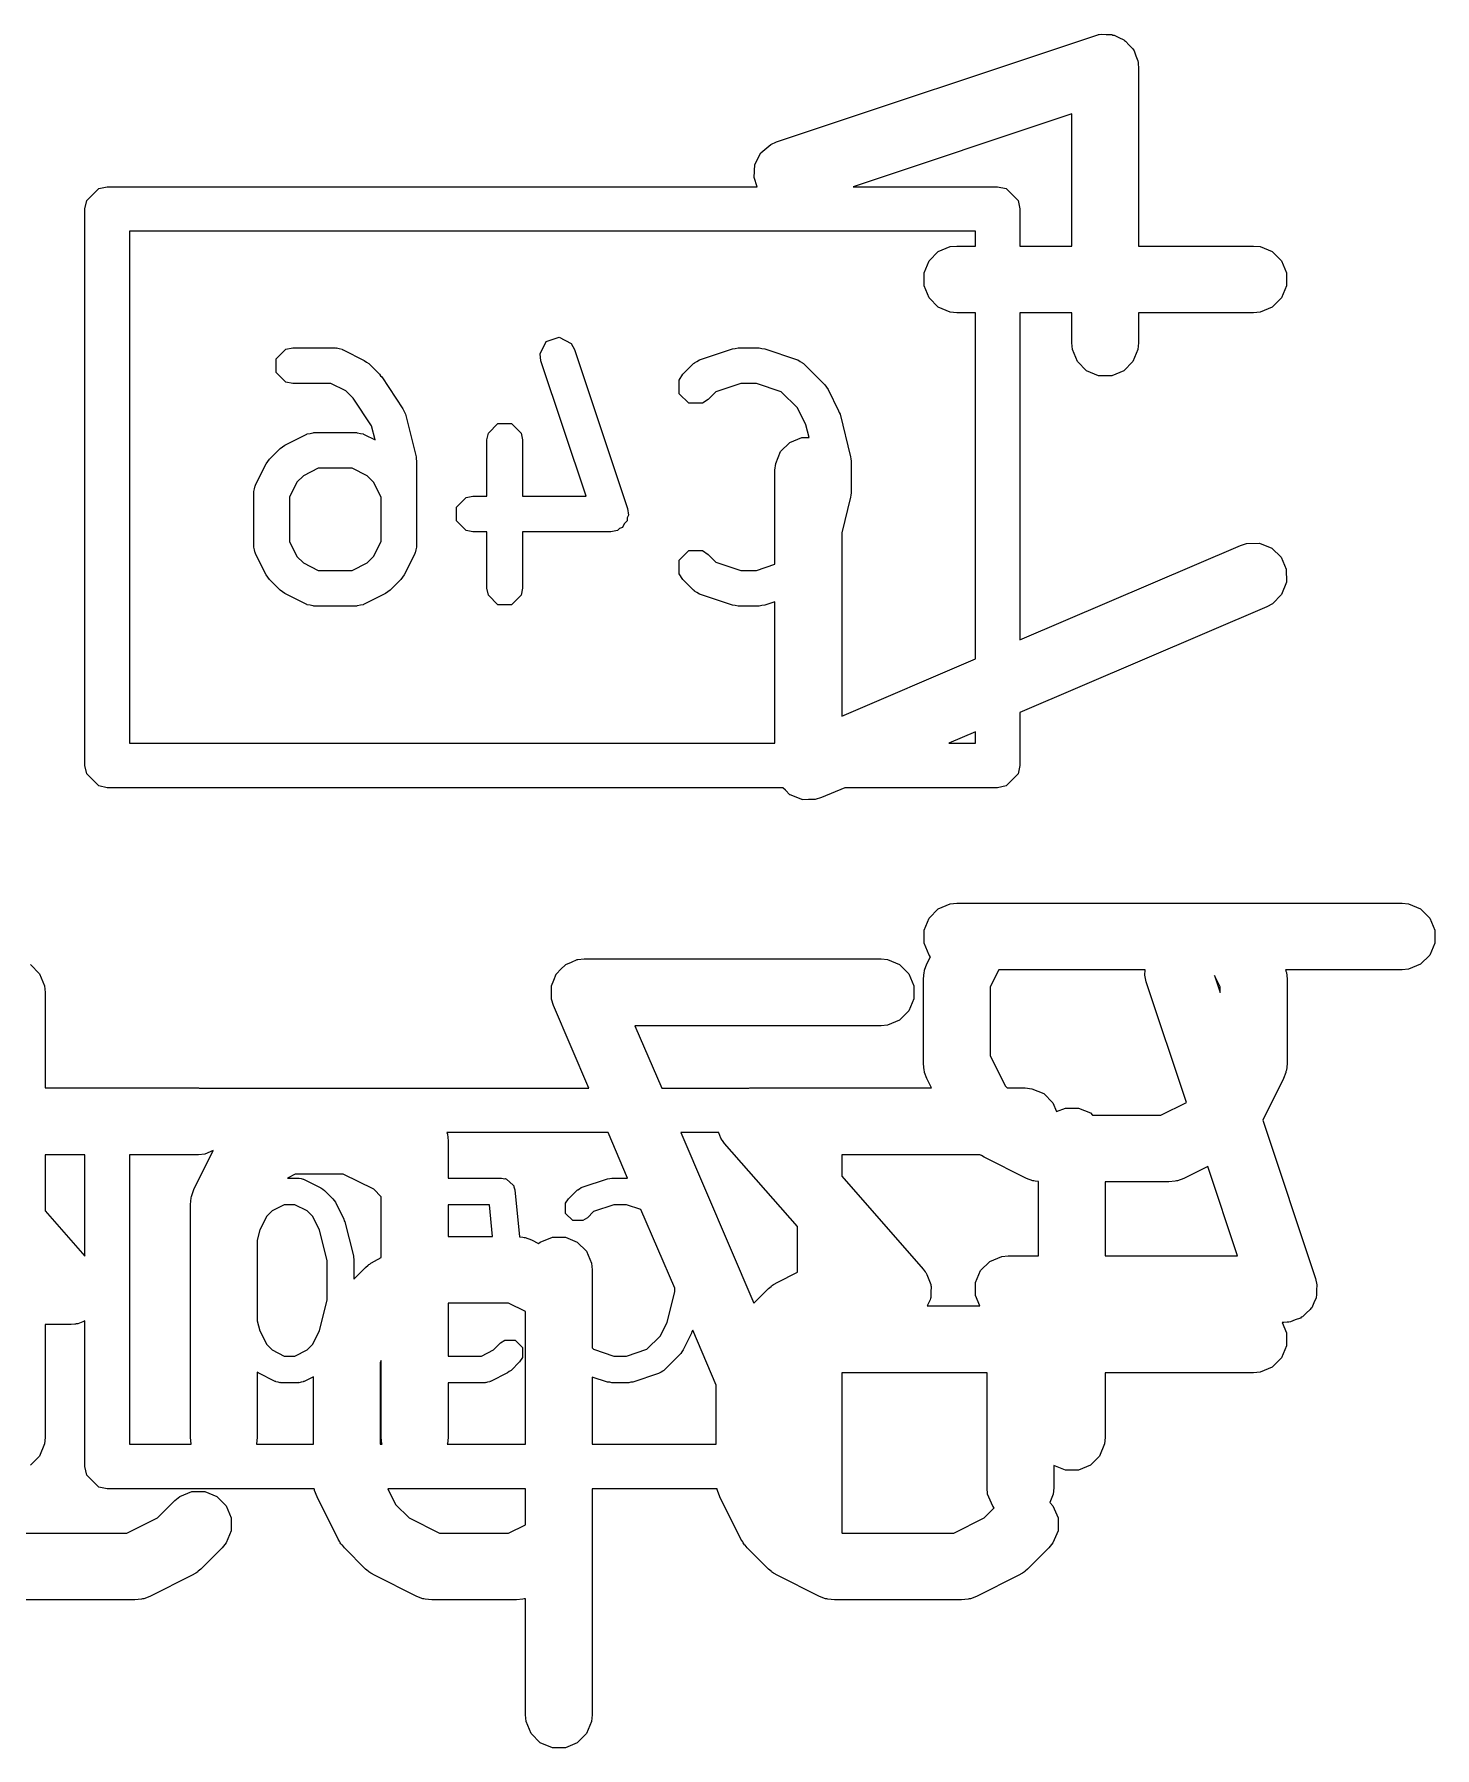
# Model space of a CAD drawing. Header units: inches. Extents: x -2.1 to 1.75, y 0.25 to 2.74.
# Drawn here: x -1.2909 to -1.1671, y 2.3198 to 2.4713 of the extents above; entities that cross this region are included whole.
import ezdxf

# ---------------------------------------------------------------- set-up
doc = ezdxf.new("R2010")
doc.units = ezdxf.units.IN
doc.header["$MEASUREMENT"] = 0
doc.layers.add('BLACK', color=250, linetype='CONTINUOUS')

msp = doc.modelspace()

# ---------------------------------------------------------------- linework, layer by layer
at = {"layer": 'BLACK', "linetype": 'CONTINUOUS'}
for p, q in [((-1.2253, 2.46185), (-1.19717, 2.47122)), ((-1.19717, 2.47122), (-1.19689, 2.47129)), ((-1.19689, 2.47129), (-1.19682, 2.47132)), ((-1.19682, 2.47132), (-1.19676, 2.47132)), ((-1.19676, 2.47132), (-1.19661, 2.47135)), ((-1.19661, 2.47135), (-1.19614, 2.47132)), ((-1.19614, 2.47132), (-1.19566, 2.47132)), ((-1.19566, 2.47132), (-1.19557, 2.47127)), ((-1.19557, 2.47127), (-1.19546, 2.47127)), ((-1.19546, 2.47127), (-1.19504, 2.47106)), ((-1.19504, 2.47106), (-1.1946, 2.47087)), ((-1.1946, 2.47087), (-1.19453, 2.4708)), ((-1.19453, 2.4708), (-1.19443, 2.47075)), ((-1.19443, 2.47075), (-1.19412, 2.47039)), ((-1.19412, 2.47039), (-1.19379, 2.47006)), ((-1.19379, 2.47006), (-1.19375, 2.46996)), ((-1.19375, 2.46996), (-1.19368, 2.46988)), ((-1.19368, 2.46988), (-1.19353, 2.46943)), ((-1.19353, 2.46943), (-1.19334, 2.469)), ((-1.19334, 2.469), (-1.19333, 2.46884)), ((-1.19333, 2.46884), (-1.19331, 2.46879)), ((-1.19331, 2.46879), (-1.19332, 2.46871)), ((-1.19332, 2.46871), (-1.19329, 2.46842)), ((-1.19329, 2.46842), (-1.19329, 2.45262)), ((-1.19919, 2.46432), (-1.21854, 2.45787)), ((-1.19919, 2.45262), (-1.19919, 2.46432)), ((-1.22669, 2.46086), (-1.22582, 2.46161)), ((-1.22582, 2.46161), (-1.2253, 2.46185)), ((-1.22729, 2.45868), (-1.22721, 2.45983)), ((-1.22721, 2.45983), (-1.22669, 2.46086)), ((-1.22702, 2.45787), (-1.22729, 2.45868)), ((-1.28646, 2.45591), (-1.28631, 2.45666)), ((-1.28631, 2.45666), (-1.28524, 2.45772)), ((-1.28524, 2.45772), (-1.28449, 2.45787)), ((-1.28449, 2.45787), (-1.22702, 2.45787)), ((-1.21854, 2.45787), (-1.20575, 2.45787)), ((-1.20575, 2.45787), (-1.20499, 2.45772)), ((-1.20499, 2.45772), (-1.20393, 2.45666)), ((-1.20393, 2.45666), (-1.20378, 2.45591)), ((-1.28646, 2.40669), (-1.28646, 2.45591)), ((-1.20378, 2.45591), (-1.20378, 2.45262)), ((-1.28252, 2.45394), (-1.28252, 2.40866)), ((-1.20772, 2.45394), (-1.28252, 2.45394)), ((-1.20772, 2.45262), (-1.20772, 2.45394)), ((-1.21182, 2.45131), (-1.211, 2.45213)), ((-1.211, 2.45213), (-1.20994, 2.45257)), ((-1.20994, 2.45257), (-1.20936, 2.45262)), ((-1.20936, 2.45262), (-1.20772, 2.45262)), ((-1.20378, 2.45262), (-1.19919, 2.45262)), ((-1.19329, 2.45262), (-1.18312, 2.45262)), ((-1.18312, 2.45262), (-1.18254, 2.45257)), ((-1.18254, 2.45257), (-1.18148, 2.45213)), ((-1.18148, 2.45213), (-1.18066, 2.45131)), ((-1.21226, 2.45025), (-1.21182, 2.45131)), ((-1.18066, 2.45131), (-1.18022, 2.45025)), ((-1.21226, 2.4491), (-1.21226, 2.45025)), ((-1.21182, 2.44803), (-1.21226, 2.4491)), ((-1.18022, 2.4491), (-1.18066, 2.44803)), ((-1.18022, 2.45025), (-1.18022, 2.4491)), ((-1.211, 2.44722), (-1.21182, 2.44803)), ((-1.18066, 2.44803), (-1.18148, 2.44722)), ((-1.20994, 2.44678), (-1.211, 2.44722)), ((-1.20936, 2.44672), (-1.20994, 2.44678)), ((-1.20772, 2.44672), (-1.20936, 2.44672)), ((-1.20772, 2.4161), (-1.20772, 2.44672)), ((-1.19919, 2.44672), (-1.20378, 2.44672)), ((-1.20378, 2.44672), (-1.20378, 2.41778)), ((-1.19919, 2.44405), (-1.19919, 2.44672)), ((-1.18312, 2.44672), (-1.19329, 2.44672)), ((-1.19329, 2.44672), (-1.19329, 2.44405)), ((-1.18254, 2.44678), (-1.18312, 2.44672)), ((-1.18148, 2.44722), (-1.18254, 2.44678)), ((-1.24568, 2.44417), (-1.24454, 2.44455)), ((-1.24454, 2.44455), (-1.24346, 2.44401)), ((-1.26954, 2.44264), (-1.26869, 2.4435)), ((-1.26869, 2.4435), (-1.26808, 2.44362)), ((-1.26808, 2.44362), (-1.26433, 2.44362)), ((-1.26433, 2.44362), (-1.26426, 2.4436)), ((-1.26426, 2.4436), (-1.26422, 2.44361)), ((-1.26422, 2.44361), (-1.26398, 2.44355)), ((-1.26398, 2.44355), (-1.26373, 2.4435)), ((-1.26373, 2.4435), (-1.26371, 2.44347)), ((-1.26371, 2.44347), (-1.26363, 2.44345)), ((-1.26363, 2.44345), (-1.26176, 2.44251)), ((-1.24622, 2.44309), (-1.24568, 2.44417)), ((-1.24614, 2.44248), (-1.24622, 2.44309)), ((-1.24346, 2.44401), (-1.24316, 2.44348)), ((-1.24316, 2.44348), (-1.23847, 2.42942)), ((-1.23202, 2.4426), (-1.22921, 2.44354)), ((-1.22921, 2.44354), (-1.22896, 2.44357)), ((-1.22896, 2.44357), (-1.22871, 2.44362)), ((-1.22871, 2.44362), (-1.22684, 2.44362)), ((-1.22684, 2.44362), (-1.22659, 2.44357)), ((-1.22659, 2.44357), (-1.22634, 2.44354)), ((-1.22634, 2.44354), (-1.22353, 2.4426)), ((-1.19914, 2.44347), (-1.19919, 2.44405)), ((-1.1987, 2.44241), (-1.19914, 2.44347)), ((-1.19334, 2.44347), (-1.19379, 2.44241)), ((-1.19329, 2.44405), (-1.19334, 2.44347)), ((-1.26954, 2.44144), (-1.26954, 2.44264)), ((-1.26869, 2.44059), (-1.26954, 2.44144)), ((-1.26176, 2.44251), (-1.26156, 2.44236)), ((-1.26156, 2.44236), (-1.26135, 2.44222)), ((-1.26135, 2.44222), (-1.26041, 2.44128)), ((-1.26041, 2.44128), (-1.26032, 2.44115)), ((-1.24215, 2.43049), (-1.24614, 2.44248)), ((-1.23392, 2.44077), (-1.23358, 2.44128)), ((-1.23358, 2.44128), (-1.23264, 2.44222)), ((-1.23264, 2.44222), (-1.23257, 2.44226)), ((-1.23257, 2.44226), (-1.23256, 2.44229)), ((-1.23256, 2.44229), (-1.23234, 2.44242)), ((-1.23234, 2.44242), (-1.23213, 2.44256)), ((-1.23213, 2.44256), (-1.23209, 2.44256)), ((-1.23209, 2.44256), (-1.23202, 2.4426)), ((-1.22353, 2.4426), (-1.22346, 2.44256)), ((-1.22346, 2.44256), (-1.22342, 2.44256)), ((-1.22342, 2.44256), (-1.22321, 2.44242)), ((-1.22321, 2.44242), (-1.223, 2.44229)), ((-1.223, 2.44229), (-1.22298, 2.44226)), ((-1.22298, 2.44226), (-1.22291, 2.44222)), ((-1.22291, 2.44222), (-1.22104, 2.44034)), ((-1.19788, 2.44159), (-1.1987, 2.44241)), ((-1.19682, 2.44115), (-1.19788, 2.44159)), ((-1.1946, 2.44159), (-1.19566, 2.44115)), ((-1.19379, 2.44241), (-1.1946, 2.44159)), ((-1.26808, 2.44047), (-1.26869, 2.44059)), ((-1.26471, 2.44047), (-1.26808, 2.44047)), ((-1.26339, 2.43981), (-1.26471, 2.44047)), ((-1.26275, 2.43916), (-1.26339, 2.43981)), ((-1.26032, 2.44115), (-1.26021, 2.44104)), ((-1.26021, 2.44104), (-1.25834, 2.43823)), ((-1.23392, 2.43956), (-1.23392, 2.44077)), ((-1.23068, 2.43973), (-1.23135, 2.43905)), ((-1.22846, 2.44047), (-1.23068, 2.43973)), ((-1.22709, 2.44047), (-1.22846, 2.44047)), ((-1.22488, 2.43973), (-1.22709, 2.44047)), ((-1.22345, 2.4383), (-1.22488, 2.43973)), ((-1.22104, 2.44034), (-1.2209, 2.44013)), ((-1.2209, 2.44013), (-1.22074, 2.43993)), ((-1.22074, 2.43993), (-1.21981, 2.43806)), ((-1.19566, 2.44115), (-1.19682, 2.44115)), ((-1.26111, 2.43671), (-1.26275, 2.43916)), ((-1.25834, 2.43823), (-1.25823, 2.43798)), ((-1.23307, 2.43871), (-1.23392, 2.43956)), ((-1.23186, 2.43871), (-1.23307, 2.43871)), ((-1.23135, 2.43905), (-1.23186, 2.43871)), ((-1.2227, 2.4368), (-1.22345, 2.4383)), ((-1.2608, 2.43547), (-1.26111, 2.43671)), ((-1.25823, 2.43798), (-1.25812, 2.43774)), ((-1.25812, 2.43774), (-1.25718, 2.43399)), ((-1.25079, 2.43608), (-1.24994, 2.43693)), ((-1.24994, 2.43693), (-1.24873, 2.43693)), ((-1.24873, 2.43693), (-1.24788, 2.43608)), ((-1.22242, 2.4357), (-1.2227, 2.4368)), ((-1.21981, 2.43806), (-1.21976, 2.43789)), ((-1.21976, 2.43789), (-1.21969, 2.43774)), ((-1.21969, 2.43774), (-1.21875, 2.43399)), ((-1.26879, 2.43501), (-1.26691, 2.43595)), ((-1.26691, 2.43595), (-1.26684, 2.43597)), ((-1.26684, 2.43597), (-1.26681, 2.436)), ((-1.26681, 2.436), (-1.26656, 2.43605)), ((-1.26656, 2.43605), (-1.26632, 2.43611)), ((-1.26632, 2.43611), (-1.26629, 2.4361)), ((-1.26629, 2.4361), (-1.26621, 2.43612)), ((-1.26621, 2.43612), (-1.26246, 2.43612)), ((-1.26246, 2.43612), (-1.26238, 2.4361)), ((-1.26238, 2.4361), (-1.26235, 2.43611)), ((-1.26235, 2.43611), (-1.2621, 2.43605)), ((-1.2621, 2.43605), (-1.26186, 2.436)), ((-1.26186, 2.436), (-1.26183, 2.43597)), ((-1.26183, 2.43597), (-1.26176, 2.43595)), ((-1.26176, 2.43595), (-1.2608, 2.43547)), ((-1.25091, 2.43548), (-1.25079, 2.43608)), ((-1.25091, 2.43049), (-1.25091, 2.43548)), ((-1.24788, 2.43608), (-1.24776, 2.43548)), ((-1.24776, 2.43548), (-1.24776, 2.43049)), ((-1.22494, 2.43444), (-1.22413, 2.43525)), ((-1.22413, 2.43525), (-1.22306, 2.4357)), ((-1.22306, 2.4357), (-1.22242, 2.4357)), ((-1.27028, 2.43357), (-1.27013, 2.43378)), ((-1.27013, 2.43378), (-1.2692, 2.43472)), ((-1.2692, 2.43472), (-1.26899, 2.43486)), ((-1.26899, 2.43486), (-1.26879, 2.43501)), ((-1.25718, 2.43399), (-1.25717, 2.43379)), ((-1.25717, 2.43379), (-1.25714, 2.4336)), ((-1.22538, 2.43338), (-1.22494, 2.43444)), ((-1.21875, 2.43399), (-1.21874, 2.43379)), ((-1.21874, 2.43379), (-1.2187, 2.4336)), ((-1.27137, 2.4315), (-1.27043, 2.43337)), ((-1.27043, 2.43337), (-1.27028, 2.43357)), ((-1.26715, 2.43231), (-1.26773, 2.43173)), ((-1.26584, 2.43297), (-1.26715, 2.43231)), ((-1.26283, 2.43297), (-1.26584, 2.43297)), ((-1.26152, 2.43231), (-1.26283, 2.43297)), ((-1.26094, 2.43173), (-1.26152, 2.43231)), ((-1.25714, 2.4336), (-1.25714, 2.42611)), ((-1.22544, 2.4328), (-1.22538, 2.43338)), ((-1.22544, 2.42448), (-1.22544, 2.4328)), ((-1.2187, 2.4336), (-1.2187, 2.43079)), ((-1.27153, 2.4309), (-1.27146, 2.43115)), ((-1.27152, 2.43087), (-1.27153, 2.4309)), ((-1.27153, 2.43079), (-1.27152, 2.43087)), ((-1.27153, 2.42611), (-1.27153, 2.43079)), ((-1.27146, 2.43115), (-1.27141, 2.4314)), ((-1.27141, 2.4314), (-1.27139, 2.43142)), ((-1.27139, 2.43142), (-1.27137, 2.4315)), ((-1.26773, 2.43173), (-1.26838, 2.43042)), ((-1.26028, 2.43042), (-1.26094, 2.43173)), ((-1.2187, 2.43079), (-1.21874, 2.4306)), ((-1.26838, 2.43042), (-1.26838, 2.42648)), ((-1.26028, 2.42648), (-1.26028, 2.43042)), ((-1.2536, 2.42952), (-1.25275, 2.43037)), ((-1.2536, 2.42832), (-1.2536, 2.42952)), ((-1.25275, 2.43037), (-1.25215, 2.43049)), ((-1.25215, 2.43049), (-1.25091, 2.43049)), ((-1.24776, 2.43049), (-1.24215, 2.43049)), ((-1.23847, 2.42942), (-1.23839, 2.42881)), ((-1.21875, 2.43041), (-1.21953, 2.42727)), ((-1.21874, 2.4306), (-1.21875, 2.43041)), ((-1.25275, 2.42746), (-1.2536, 2.42832)), ((-1.23918, 2.42765), (-1.23936, 2.42746)), ((-1.23893, 2.42773), (-1.23918, 2.42765)), ((-1.23877, 2.42806), (-1.23893, 2.42773)), ((-1.23851, 2.42832), (-1.23877, 2.42806)), ((-1.23839, 2.42881), (-1.23851, 2.42857)), ((-1.23851, 2.42857), (-1.23851, 2.42832)), ((-1.27152, 2.42603), (-1.27153, 2.42611)), ((-1.26838, 2.42648), (-1.26773, 2.42516)), ((-1.26094, 2.42516), (-1.26028, 2.42648)), ((-1.25714, 2.42611), (-1.25715, 2.42603)), ((-1.25215, 2.42734), (-1.25275, 2.42746)), ((-1.25091, 2.42734), (-1.25215, 2.42734)), ((-1.25091, 2.42236), (-1.25091, 2.42734)), ((-1.23996, 2.42734), (-1.24776, 2.42734)), ((-1.24776, 2.42734), (-1.24776, 2.42236)), ((-1.23936, 2.42746), (-1.23996, 2.42734)), ((-1.21953, 2.42727), (-1.21953, 2.41103)), ((-1.20378, 2.41778), (-1.18428, 2.42614)), ((-1.18428, 2.42614), (-1.18373, 2.42631)), ((-1.18373, 2.42631), (-1.18258, 2.42633)), ((-1.18258, 2.42633), (-1.18151, 2.4259)), ((-1.27153, 2.42599), (-1.27152, 2.42603)), ((-1.27146, 2.42575), (-1.27153, 2.42599)), ((-1.27141, 2.4255), (-1.27146, 2.42575)), ((-1.27139, 2.42548), (-1.27141, 2.4255)), ((-1.27137, 2.4254), (-1.27139, 2.42548)), ((-1.27043, 2.42353), (-1.27137, 2.4254)), ((-1.26773, 2.42516), (-1.26715, 2.42459)), ((-1.26715, 2.42459), (-1.26584, 2.42393)), ((-1.26283, 2.42393), (-1.26152, 2.42459)), ((-1.26152, 2.42459), (-1.26094, 2.42516)), ((-1.2573, 2.4254), (-1.25824, 2.42353)), ((-1.25728, 2.42548), (-1.2573, 2.4254)), ((-1.25726, 2.4255), (-1.25728, 2.42548)), ((-1.25721, 2.42575), (-1.25726, 2.4255)), ((-1.25714, 2.42599), (-1.25721, 2.42575)), ((-1.25715, 2.42603), (-1.25714, 2.42599)), ((-1.23392, 2.42483), (-1.23307, 2.42569)), ((-1.23392, 2.42363), (-1.23392, 2.42483)), ((-1.23307, 2.42569), (-1.23186, 2.42569)), ((-1.23186, 2.42569), (-1.23135, 2.42534)), ((-1.23135, 2.42534), (-1.23068, 2.42467)), ((-1.23068, 2.42467), (-1.22846, 2.42393)), ((-1.18151, 2.4259), (-1.18068, 2.4251)), ((-1.18068, 2.4251), (-1.18023, 2.42404)), ((-1.27028, 2.42333), (-1.27043, 2.42353)), ((-1.27013, 2.42312), (-1.27028, 2.42333)), ((-1.2692, 2.42218), (-1.27013, 2.42312)), ((-1.26584, 2.42393), (-1.26283, 2.42393)), ((-1.25853, 2.42312), (-1.25947, 2.42218)), ((-1.25839, 2.42333), (-1.25853, 2.42312)), ((-1.25824, 2.42353), (-1.25839, 2.42333)), ((-1.23358, 2.42312), (-1.23392, 2.42363)), ((-1.23264, 2.42218), (-1.23358, 2.42312)), ((-1.22846, 2.42393), (-1.22709, 2.42393)), ((-1.22709, 2.42393), (-1.22544, 2.42448)), ((-1.18023, 2.42404), (-1.18021, 2.42288)), ((-1.26899, 2.42204), (-1.2692, 2.42218)), ((-1.26879, 2.42189), (-1.26899, 2.42204)), ((-1.26691, 2.42095), (-1.26879, 2.42189)), ((-1.25988, 2.42189), (-1.26176, 2.42095)), ((-1.25968, 2.42204), (-1.25988, 2.42189)), ((-1.25947, 2.42218), (-1.25968, 2.42204)), ((-1.25079, 2.42175), (-1.25091, 2.42236)), ((-1.24994, 2.4209), (-1.25079, 2.42175)), ((-1.24788, 2.42175), (-1.24873, 2.4209)), ((-1.24776, 2.42236), (-1.24788, 2.42175)), ((-1.23257, 2.42214), (-1.23264, 2.42218)), ((-1.23256, 2.4221), (-1.23257, 2.42214)), ((-1.23234, 2.42198), (-1.23256, 2.4221)), ((-1.23213, 2.42184), (-1.23234, 2.42198)), ((-1.23209, 2.42184), (-1.23213, 2.42184)), ((-1.23202, 2.4218), (-1.23209, 2.42184)), ((-1.22921, 2.42086), (-1.23202, 2.4218)), ((-1.18064, 2.42181), (-1.18145, 2.42099)), ((-1.18021, 2.42288), (-1.18064, 2.42181)), ((-1.26684, 2.42093), (-1.26691, 2.42095)), ((-1.26681, 2.4209), (-1.26684, 2.42093)), ((-1.26656, 2.42085), (-1.26681, 2.4209)), ((-1.26632, 2.42079), (-1.26656, 2.42085)), ((-1.26629, 2.4208), (-1.26632, 2.42079)), ((-1.26621, 2.42078), (-1.26629, 2.4208)), ((-1.26246, 2.42078), (-1.26621, 2.42078)), ((-1.26238, 2.4208), (-1.26246, 2.42078)), ((-1.26235, 2.42079), (-1.26238, 2.4208)), ((-1.2621, 2.42085), (-1.26235, 2.42079)), ((-1.26186, 2.4209), (-1.2621, 2.42085)), ((-1.26183, 2.42093), (-1.26186, 2.4209)), ((-1.26176, 2.42095), (-1.26183, 2.42093)), ((-1.24873, 2.4209), (-1.24994, 2.4209)), ((-1.22896, 2.42083), (-1.22921, 2.42086)), ((-1.22871, 2.42078), (-1.22896, 2.42083)), ((-1.22684, 2.42078), (-1.22871, 2.42078)), ((-1.22659, 2.42083), (-1.22684, 2.42078)), ((-1.22634, 2.42086), (-1.22659, 2.42083)), ((-1.22544, 2.42116), (-1.22634, 2.42086)), ((-1.22544, 2.40866), (-1.22544, 2.42116)), ((-1.18195, 2.42071), (-1.20378, 2.41136)), ((-1.18145, 2.42099), (-1.18195, 2.42071)), ((-1.21953, 2.41103), (-1.20772, 2.4161)), ((-1.20378, 2.41136), (-1.20378, 2.40669)), ((-1.20772, 2.40967), (-1.21007, 2.40866)), ((-1.20772, 2.40866), (-1.20772, 2.40967)), ((-1.28252, 2.40866), (-1.22544, 2.40866)), ((-1.21007, 2.40866), (-1.20772, 2.40866)), ((-1.28631, 2.40594), (-1.28646, 2.40669)), ((-1.20378, 2.40669), (-1.20393, 2.40594)), ((-1.28524, 2.40487), (-1.28631, 2.40594)), ((-1.28449, 2.40472), (-1.28524, 2.40487)), ((-1.20499, 2.40487), (-1.20575, 2.40472)), ((-1.20393, 2.40594), (-1.20499, 2.40487)), ((-1.22476, 2.40472), (-1.28449, 2.40472)), ((-1.22452, 2.40449), (-1.22476, 2.40472)), ((-1.22413, 2.4041), (-1.22452, 2.40449)), ((-1.22411, 2.40409), (-1.22413, 2.4041)), ((-1.2241, 2.40408), (-1.22411, 2.40409)), ((-1.22358, 2.40387), (-1.2241, 2.40408)), ((-1.22306, 2.40366), (-1.22358, 2.40387)), ((-1.22305, 2.40366), (-1.22306, 2.40366)), ((-1.22303, 2.40365), (-1.22305, 2.40366)), ((-1.22247, 2.40366), (-1.22303, 2.40365)), ((-1.22191, 2.40366), (-1.22247, 2.40366)), ((-1.22189, 2.40366), (-1.22191, 2.40366)), ((-1.22188, 2.40366), (-1.22189, 2.40366)), ((-1.22132, 2.40384), (-1.22188, 2.40366)), ((-1.21926, 2.40472), (-1.22132, 2.40384)), ((-1.20575, 2.40472), (-1.21926, 2.40472)), ((-1.211, 2.39401), (-1.20994, 2.39445)), ((-1.20994, 2.39445), (-1.20936, 2.39451)), ((-1.20936, 2.39451), (-1.16999, 2.39451)), ((-1.16999, 2.39451), (-1.16942, 2.39445)), ((-1.16942, 2.39445), (-1.16835, 2.39401)), ((-1.21226, 2.39213), (-1.21182, 2.39319)), ((-1.21182, 2.39319), (-1.211, 2.39401)), ((-1.16835, 2.39401), (-1.16754, 2.39319)), ((-1.16754, 2.39319), (-1.1671, 2.39213)), ((-1.21226, 2.39098), (-1.21226, 2.39213)), ((-1.1671, 2.39213), (-1.1671, 2.39098)), ((-1.21182, 2.38991), (-1.21226, 2.39098)), ((-1.21201, 2.38913), (-1.21168, 2.38977)), ((-1.21168, 2.38977), (-1.21182, 2.38991)), ((-1.16754, 2.38991), (-1.16835, 2.3891)), ((-1.1671, 2.39098), (-1.16754, 2.38991)), ((-1.29128, 2.38908), (-1.29047, 2.38826)), ((-1.29047, 2.38826), (-1.29003, 2.3872)), ((-1.24499, 2.38771), (-1.24478, 2.38823)), ((-1.24478, 2.38823), (-1.24477, 2.38824)), ((-1.24477, 2.38824), (-1.24476, 2.38826)), ((-1.24476, 2.38826), (-1.24437, 2.38866)), ((-1.24437, 2.38866), (-1.24398, 2.38906)), ((-1.24398, 2.38906), (-1.24396, 2.38906)), ((-1.24396, 2.38906), (-1.24395, 2.38908)), ((-1.24395, 2.38908), (-1.24343, 2.38929)), ((-1.24343, 2.38929), (-1.24292, 2.38951)), ((-1.24292, 2.38951), (-1.2429, 2.38951)), ((-1.2429, 2.38951), (-1.24288, 2.38952)), ((-1.24288, 2.38952), (-1.24231, 2.38957)), ((-1.24231, 2.38957), (-1.21606, 2.38957)), ((-1.21606, 2.38957), (-1.21548, 2.38952)), ((-1.21548, 2.38952), (-1.21442, 2.38908)), ((-1.21442, 2.38908), (-1.2136, 2.38826)), ((-1.2136, 2.38826), (-1.21316, 2.3872)), ((-1.21232, 2.3878), (-1.21226, 2.38838)), ((-1.21226, 2.38838), (-1.21222, 2.38848)), ((-1.21222, 2.38848), (-1.21221, 2.38858)), ((-1.21221, 2.38858), (-1.21201, 2.38913)), ((-1.20566, 2.3886), (-1.20641, 2.38711)), ((-1.19271, 2.3886), (-1.20566, 2.3886)), ((-1.19274, 2.38813), (-1.19271, 2.3886)), ((-1.16999, 2.3886), (-1.18028, 2.3886)), ((-1.18028, 2.3886), (-1.18027, 2.38858)), ((-1.18027, 2.38858), (-1.18026, 2.38848)), ((-1.18026, 2.38848), (-1.18022, 2.38838)), ((-1.18022, 2.38838), (-1.18016, 2.3878)), ((-1.16942, 2.38866), (-1.16999, 2.3886)), ((-1.16835, 2.3891), (-1.16942, 2.38866)), ((-1.29003, 2.3872), (-1.28997, 2.38662)), ((-1.24521, 2.38716), (-1.2452, 2.38718)), ((-1.2452, 2.3866), (-1.24521, 2.38716)), ((-1.2452, 2.3872), (-1.24499, 2.38771)), ((-1.2452, 2.38718), (-1.2452, 2.3872)), ((-1.21316, 2.3872), (-1.21316, 2.38605)), ((-1.21232, 2.38031), (-1.21232, 2.3878)), ((-1.20641, 2.38711), (-1.20641, 2.381)), ((-1.19261, 2.38756), (-1.19274, 2.38813)), ((-1.18906, 2.37689), (-1.19261, 2.38756)), ((-1.18607, 2.38711), (-1.18657, 2.38811)), ((-1.18657, 2.38811), (-1.18607, 2.38661)), ((-1.18607, 2.38661), (-1.18607, 2.38711)), ((-1.18016, 2.3878), (-1.18016, 2.38031)), ((-1.28997, 2.38662), (-1.28997, 2.37816)), ((-1.2452, 2.38605), (-1.2452, 2.3866)), ((-1.2452, 2.38603), (-1.2452, 2.38605)), ((-1.24519, 2.38601), (-1.2452, 2.38603)), ((-1.24502, 2.38546), (-1.24519, 2.38601)), ((-1.24189, 2.37815), (-1.24502, 2.38546)), ((-1.21316, 2.38605), (-1.2136, 2.38498)), ((-1.21606, 2.38367), (-1.23783, 2.38367)), ((-1.23783, 2.38367), (-1.23546, 2.37815)), ((-1.21548, 2.38373), (-1.21606, 2.38367)), ((-1.21442, 2.38417), (-1.21548, 2.38373)), ((-1.2136, 2.38498), (-1.21442, 2.38417)), ((-1.20641, 2.381), (-1.20506, 2.37831)), ((-1.21226, 2.37973), (-1.21232, 2.38031)), ((-1.21222, 2.37963), (-1.21226, 2.37973)), ((-1.21221, 2.37953), (-1.21222, 2.37963)), ((-1.21201, 2.37899), (-1.21221, 2.37953)), ((-1.18027, 2.37953), (-1.18048, 2.37899)), ((-1.18026, 2.37963), (-1.18027, 2.37953)), ((-1.18022, 2.37973), (-1.18026, 2.37963)), ((-1.18016, 2.38031), (-1.18022, 2.37973)), ((-1.28997, 2.37816), (-1.27643, 2.37816)), ((-1.27643, 2.37816), (-1.27635, 2.37815)), ((-1.27635, 2.37815), (-1.24189, 2.37815)), ((-1.23546, 2.37815), (-1.22776, 2.37815)), ((-1.22776, 2.37815), (-1.22768, 2.37816)), ((-1.22768, 2.37816), (-1.21159, 2.37816)), ((-1.21159, 2.37816), (-1.21201, 2.37899)), ((-1.20506, 2.37831), (-1.20491, 2.37816)), ((-1.20491, 2.37816), (-1.20331, 2.37816)), ((-1.20331, 2.37816), (-1.20273, 2.3781)), ((-1.20273, 2.3781), (-1.20167, 2.37766)), ((-1.20167, 2.37766), (-1.20086, 2.37684)), ((-1.18048, 2.37899), (-1.18231, 2.37532)), ((-1.20086, 2.37684), (-1.20054, 2.37607)), ((-1.20054, 2.37607), (-1.19976, 2.37639)), ((-1.19976, 2.37639), (-1.19861, 2.37639)), ((-1.19861, 2.37639), (-1.19755, 2.37595)), ((-1.19131, 2.37576), (-1.18906, 2.37689)), ((-1.19755, 2.37595), (-1.19735, 2.37576)), ((-1.19735, 2.37576), (-1.19131, 2.37576)), ((-1.18231, 2.37532), (-1.17764, 2.36131)), ((-1.25447, 2.37421), (-1.25441, 2.37407)), ((-1.2402, 2.37421), (-1.25447, 2.37421)), ((-1.25441, 2.37407), (-1.25435, 2.3735)), ((-1.25435, 2.3735), (-1.25435, 2.3702)), ((-1.23848, 2.3702), (-1.2402, 2.37421)), ((-1.23378, 2.37421), (-1.22731, 2.35913)), ((-1.23041, 2.37421), (-1.23378, 2.37421)), ((-1.2304, 2.37418), (-1.23041, 2.37421)), ((-1.23024, 2.37373), (-1.2304, 2.37418)), ((-1.23016, 2.37362), (-1.23024, 2.37373)), ((-1.23014, 2.37356), (-1.23016, 2.37362)), ((-1.23008, 2.37351), (-1.23014, 2.37356)), ((-1.2299, 2.37326), (-1.23008, 2.37351)), ((-1.22346, 2.3659), (-1.2299, 2.37326)), ((-1.28997, 2.37225), (-1.28997, 2.36731)), ((-1.28646, 2.37225), (-1.28997, 2.37225)), ((-1.28646, 2.3633), (-1.28646, 2.37225)), ((-1.27643, 2.37225), (-1.28252, 2.37225)), ((-1.28252, 2.37225), (-1.28252, 2.34665)), ((-1.27682, 2.36919), (-1.27511, 2.37262)), ((-1.27585, 2.37231), (-1.27643, 2.37225)), ((-1.27511, 2.37262), (-1.27585, 2.37231)), ((-1.21953, 2.37225), (-1.21953, 2.37037)), ((-1.20729, 2.37225), (-1.21953, 2.37225)), ((-1.20726, 2.37223), (-1.20729, 2.37225)), ((-1.20718, 2.3722), (-1.20726, 2.37223)), ((-1.20694, 2.37204), (-1.20718, 2.3722)), ((-1.20319, 2.37017), (-1.20694, 2.37204)), ((-1.26786, 2.37055), (-1.26855, 2.3702)), ((-1.26855, 2.3702), (-1.26762, 2.3702)), ((-1.26363, 2.37055), (-1.26786, 2.37055)), ((-1.26762, 2.3702), (-1.26756, 2.37019)), ((-1.26756, 2.37019), (-1.26753, 2.3702)), ((-1.26753, 2.3702), (-1.26735, 2.37015)), ((-1.26735, 2.37015), (-1.26716, 2.37011)), ((-1.26716, 2.37011), (-1.26714, 2.37009)), ((-1.26714, 2.37009), (-1.26709, 2.37008)), ((-1.26709, 2.37008), (-1.26559, 2.36933)), ((-1.26093, 2.3692), (-1.26363, 2.37055)), ((-1.25435, 2.3702), (-1.24962, 2.3702)), ((-1.24962, 2.3702), (-1.24934, 2.37014)), ((-1.24934, 2.37014), (-1.24928, 2.37015)), ((-1.24928, 2.37015), (-1.24925, 2.37013)), ((-1.24925, 2.37013), (-1.24917, 2.37011)), ((-1.24917, 2.37011), (-1.24888, 2.36983)), ((-1.24249, 2.36939), (-1.24024, 2.37014)), ((-1.24024, 2.37014), (-1.24005, 2.37016)), ((-1.24005, 2.37016), (-1.23987, 2.3702)), ((-1.23987, 2.3702), (-1.23848, 2.3702)), ((-1.21953, 2.37037), (-1.21234, 2.36215)), ((-1.20264, 2.36996), (-1.20319, 2.37017)), ((-1.1893, 2.37017), (-1.18984, 2.36996)), ((-1.18717, 2.37123), (-1.1893, 2.37017)), ((-1.18454, 2.36333), (-1.18717, 2.37123)), ((-1.27707, 2.36845), (-1.27703, 2.36855)), ((-1.27703, 2.36855), (-1.27702, 2.36865)), ((-1.27702, 2.36865), (-1.27682, 2.36919)), ((-1.26559, 2.36933), (-1.26544, 2.36921)), ((-1.26544, 2.36921), (-1.26528, 2.3691)), ((-1.26528, 2.3691), (-1.26453, 2.36835)), ((-1.26026, 2.36853), (-1.26093, 2.3692)), ((-1.26026, 2.36316), (-1.26026, 2.36853)), ((-1.24888, 2.36983), (-1.24858, 2.36958)), ((-1.24858, 2.36958), (-1.24855, 2.3695)), ((-1.24855, 2.3695), (-1.24853, 2.36947)), ((-1.24853, 2.36947), (-1.24853, 2.36941)), ((-1.24853, 2.36941), (-1.24844, 2.36914)), ((-1.24844, 2.36914), (-1.24803, 2.36501)), ((-1.2437, 2.36835), (-1.24295, 2.3691)), ((-1.24295, 2.3691), (-1.2429, 2.36914)), ((-1.2429, 2.36914), (-1.24289, 2.36916)), ((-1.24289, 2.36916), (-1.24273, 2.36925)), ((-1.24273, 2.36925), (-1.24257, 2.36936)), ((-1.24257, 2.36936), (-1.24254, 2.36936)), ((-1.24254, 2.36936), (-1.24249, 2.36939)), ((-1.20254, 2.36995), (-1.20264, 2.36996)), ((-1.20244, 2.36991), (-1.20254, 2.36995)), ((-1.20214, 2.36988), (-1.20244, 2.36991)), ((-1.20214, 2.36333), (-1.20214, 2.36988)), ((-1.19062, 2.36985), (-1.19623, 2.36985)), ((-1.19623, 2.36985), (-1.19623, 2.36333)), ((-1.19004, 2.36991), (-1.19062, 2.36985)), ((-1.18994, 2.36995), (-1.19004, 2.36991)), ((-1.18984, 2.36996), (-1.18994, 2.36995)), ((-1.28997, 2.36731), (-1.28646, 2.3633)), ((-1.27713, 2.36787), (-1.27707, 2.36845)), ((-1.27713, 2.34725), (-1.27713, 2.36787)), ((-1.26992, 2.3673), (-1.27039, 2.36682)), ((-1.26884, 2.36784), (-1.26992, 2.3673)), ((-1.26789, 2.36784), (-1.26884, 2.36784)), ((-1.26682, 2.3673), (-1.26789, 2.36784)), ((-1.26634, 2.36682), (-1.26682, 2.3673)), ((-1.26453, 2.36835), (-1.26443, 2.3682)), ((-1.26443, 2.3682), (-1.26431, 2.36805)), ((-1.26431, 2.36805), (-1.26356, 2.36655)), ((-1.25069, 2.36784), (-1.25435, 2.36784)), ((-1.25435, 2.36784), (-1.25435, 2.36503)), ((-1.25041, 2.36503), (-1.25069, 2.36784)), ((-1.24396, 2.36797), (-1.2437, 2.36835)), ((-1.24396, 2.36707), (-1.24396, 2.36797)), ((-1.24332, 2.36643), (-1.24396, 2.36707)), ((-1.24148, 2.36724), (-1.24203, 2.36668)), ((-1.23968, 2.36784), (-1.24148, 2.36724)), ((-1.23856, 2.36784), (-1.23968, 2.36784)), ((-1.23729, 2.36741), (-1.23856, 2.36784)), ((-1.2343, 2.36045), (-1.23729, 2.36741)), ((-1.271, 2.36561), (-1.27122, 2.36471)), ((-1.27039, 2.36682), (-1.271, 2.36561)), ((-1.26573, 2.36561), (-1.26634, 2.36682)), ((-1.26505, 2.36287), (-1.26573, 2.36561)), ((-1.26356, 2.36655), (-1.26353, 2.36642)), ((-1.26353, 2.36642), (-1.26347, 2.36631)), ((-1.26347, 2.36631), (-1.26272, 2.36331)), ((-1.24242, 2.36643), (-1.24332, 2.36643)), ((-1.24203, 2.36668), (-1.24242, 2.36643)), ((-1.22346, 2.36187), (-1.22346, 2.3659)), ((-1.27122, 2.36471), (-1.27122, 2.35758)), ((-1.25435, 2.36503), (-1.25041, 2.36503)), ((-1.24803, 2.36501), (-1.24773, 2.36498)), ((-1.24773, 2.36498), (-1.24763, 2.36494)), ((-1.24763, 2.36494), (-1.24753, 2.36493)), ((-1.24753, 2.36493), (-1.24698, 2.36472)), ((-1.24698, 2.36472), (-1.24634, 2.3644)), ((-1.24634, 2.3644), (-1.2462, 2.36454)), ((-1.2462, 2.36454), (-1.24513, 2.36498)), ((-1.24513, 2.36498), (-1.24398, 2.36498)), ((-1.24398, 2.36498), (-1.24292, 2.36454)), ((-1.24292, 2.36454), (-1.2421, 2.36372)), ((-1.26505, 2.35942), (-1.26505, 2.36287)), ((-1.26272, 2.36331), (-1.26271, 2.36316)), ((-1.26271, 2.36316), (-1.26268, 2.36302)), ((-1.26268, 2.36302), (-1.26268, 2.36125)), ((-1.26164, 2.36229), (-1.26142, 2.36248)), ((-1.26142, 2.36248), (-1.26136, 2.36254)), ((-1.26136, 2.36254), (-1.26128, 2.36259)), ((-1.26128, 2.36259), (-1.26119, 2.36266)), ((-1.26119, 2.36266), (-1.26112, 2.36269)), ((-1.26112, 2.36269), (-1.26087, 2.36285)), ((-1.26087, 2.36285), (-1.26026, 2.36316)), ((-1.2421, 2.36372), (-1.24166, 2.36266)), ((-1.24166, 2.36266), (-1.2416, 2.36208)), ((-1.20727, 2.36202), (-1.20645, 2.36283)), ((-1.20645, 2.36283), (-1.20539, 2.36327)), ((-1.20539, 2.36327), (-1.20481, 2.36333)), ((-1.20481, 2.36333), (-1.20214, 2.36333)), ((-1.19623, 2.36333), (-1.18454, 2.36333)), ((-1.26268, 2.36125), (-1.26164, 2.36229)), ((-1.2416, 2.36208), (-1.2416, 2.35518)), ((-1.2255, 2.36082), (-1.22525, 2.36097)), ((-1.22525, 2.36097), (-1.22346, 2.36187)), ((-1.21234, 2.36215), (-1.21216, 2.3619)), ((-1.21216, 2.3619), (-1.2121, 2.36185)), ((-1.2121, 2.36185), (-1.21208, 2.36179)), ((-1.21208, 2.36179), (-1.212, 2.36168)), ((-1.212, 2.36168), (-1.21185, 2.36123)), ((-1.21185, 2.36123), (-1.21166, 2.36078)), ((-1.20771, 2.36095), (-1.20727, 2.36202)), ((-1.20771, 2.3598), (-1.20771, 2.36095)), ((-1.17764, 2.36131), (-1.17757, 2.36102)), ((-1.17757, 2.36102), (-1.17754, 2.36095)), ((-1.17754, 2.36095), (-1.17754, 2.36089)), ((-1.26573, 2.35668), (-1.26505, 2.35942)), ((-1.23498, 2.35743), (-1.2343, 2.36017)), ((-1.2343, 2.36017), (-1.2343, 2.36045)), ((-1.22731, 2.35913), (-1.22602, 2.36042)), ((-1.22602, 2.36042), (-1.22579, 2.3606)), ((-1.22579, 2.3606), (-1.22574, 2.36066)), ((-1.22574, 2.36066), (-1.22565, 2.36072)), ((-1.22565, 2.36072), (-1.22557, 2.36079)), ((-1.22557, 2.36079), (-1.2255, 2.36082)), ((-1.21171, 2.35944), (-1.21192, 2.35901)), ((-1.2117, 2.35954), (-1.21171, 2.35944)), ((-1.21166, 2.35963), (-1.2117, 2.35954)), ((-1.21166, 2.36078), (-1.21166, 2.36068)), ((-1.21166, 2.36068), (-1.21163, 2.36059)), ((-1.21163, 2.36059), (-1.21166, 2.36011)), ((-1.21166, 2.36011), (-1.21166, 2.35963)), ((-1.20733, 2.35889), (-1.20771, 2.3598)), ((-1.17759, 2.35959), (-1.1778, 2.35917)), ((-1.17758, 2.3597), (-1.17759, 2.35959)), ((-1.17754, 2.3598), (-1.17758, 2.3597)), ((-1.17754, 2.36089), (-1.17751, 2.36074)), ((-1.17751, 2.36074), (-1.17754, 2.36027)), ((-1.17754, 2.36027), (-1.17754, 2.3598)), ((-1.249, 2.35913), (-1.25435, 2.35913)), ((-1.25435, 2.35913), (-1.25435, 2.35445)), ((-1.24751, 2.35838), (-1.249, 2.35913)), ((-1.24751, 2.34665), (-1.24751, 2.35838)), ((-1.21192, 2.35901), (-1.21197, 2.35889)), ((-1.21197, 2.35889), (-1.20733, 2.35889)), ((-1.1789, 2.35788), (-1.17898, 2.35781)), ((-1.1788, 2.35792), (-1.1789, 2.35788)), ((-1.17846, 2.35825), (-1.1788, 2.35792)), ((-1.17811, 2.35856), (-1.17846, 2.35825)), ((-1.17806, 2.35866), (-1.17811, 2.35856)), ((-1.17798, 2.35873), (-1.17806, 2.35866)), ((-1.1778, 2.35917), (-1.17798, 2.35873)), ((-1.28768, 2.35725), (-1.28997, 2.35725)), ((-1.28997, 2.35725), (-1.28997, 2.34725)), ((-1.28737, 2.35728), (-1.28768, 2.35725)), ((-1.28729, 2.35728), (-1.28737, 2.35728)), ((-1.28724, 2.3573), (-1.28729, 2.35728)), ((-1.2871, 2.35731), (-1.28724, 2.3573)), ((-1.28666, 2.35749), (-1.2871, 2.35731)), ((-1.28646, 2.35756), (-1.28666, 2.35749)), ((-1.28646, 2.34469), (-1.28646, 2.35756)), ((-1.27122, 2.35758), (-1.271, 2.35668)), ((-1.271, 2.35668), (-1.27039, 2.35547)), ((-1.26634, 2.35547), (-1.26573, 2.35668)), ((-1.23559, 2.35622), (-1.23498, 2.35743)), ((-1.23281, 2.35649), (-1.23356, 2.35499)), ((-1.23278, 2.35662), (-1.23281, 2.35649)), ((-1.23272, 2.35673), (-1.23278, 2.35662)), ((-1.23064, 2.35189), (-1.23272, 2.35675)), ((-1.23272, 2.35675), (-1.23272, 2.35673)), ((-1.18044, 2.35742), (-1.1806, 2.35742)), ((-1.1806, 2.35742), (-1.18022, 2.35651)), ((-1.18015, 2.35745), (-1.18044, 2.35742)), ((-1.18022, 2.35651), (-1.18022, 2.35536)), ((-1.18007, 2.35745), (-1.18015, 2.35745)), ((-1.18001, 2.35746), (-1.18007, 2.35745)), ((-1.17986, 2.35748), (-1.18001, 2.35746)), ((-1.17943, 2.35766), (-1.17986, 2.35748)), ((-1.17898, 2.35781), (-1.17943, 2.35766)), ((-1.27039, 2.35547), (-1.26992, 2.35499)), ((-1.26992, 2.35499), (-1.26884, 2.35445)), ((-1.26789, 2.35445), (-1.26682, 2.35499)), ((-1.26682, 2.35499), (-1.26634, 2.35547)), ((-1.2514, 2.35445), (-1.25032, 2.35499)), ((-1.25032, 2.35499), (-1.2497, 2.35561)), ((-1.2497, 2.35561), (-1.24932, 2.35586)), ((-1.24932, 2.35586), (-1.24842, 2.35586)), ((-1.24842, 2.35586), (-1.24778, 2.35522)), ((-1.24778, 2.35522), (-1.24778, 2.35432)), ((-1.2416, 2.35518), (-1.24148, 2.35505)), ((-1.24148, 2.35505), (-1.23968, 2.35445)), ((-1.23856, 2.35445), (-1.23676, 2.35505)), ((-1.23676, 2.35505), (-1.23559, 2.35622)), ((-1.23356, 2.35499), (-1.23368, 2.35484)), ((-1.18022, 2.35536), (-1.18066, 2.35429)), ((-1.26884, 2.35445), (-1.26789, 2.35445)), ((-1.26026, 2.35407), (-1.26035, 2.35388)), ((-1.26035, 2.35388), (-1.26035, 2.34665)), ((-1.26026, 2.34725), (-1.26026, 2.35407)), ((-1.25435, 2.35445), (-1.2514, 2.35445)), ((-1.24803, 2.35394), (-1.24878, 2.35319)), ((-1.24778, 2.35432), (-1.24803, 2.35394)), ((-1.23968, 2.35445), (-1.23856, 2.35445)), ((-1.23378, 2.35469), (-1.23528, 2.35319)), ((-1.23368, 2.35484), (-1.23378, 2.35469)), ((-1.18148, 2.35348), (-1.18254, 2.35304)), ((-1.18066, 2.35429), (-1.18148, 2.35348)), ((-1.27114, 2.35296), (-1.27122, 2.35303)), ((-1.27122, 2.35303), (-1.27122, 2.34725)), ((-1.26964, 2.35221), (-1.27114, 2.35296)), ((-1.26959, 2.3522), (-1.26964, 2.35221)), ((-1.26957, 2.35218), (-1.26959, 2.3522)), ((-1.26938, 2.35214), (-1.26957, 2.35218)), ((-1.2692, 2.35209), (-1.26938, 2.35214)), ((-1.26917, 2.3521), (-1.2692, 2.35209)), ((-1.26912, 2.35209), (-1.26917, 2.3521)), ((-1.26762, 2.35209), (-1.26912, 2.35209)), ((-1.26756, 2.3521), (-1.26762, 2.35209)), ((-1.26753, 2.35209), (-1.26756, 2.3521)), ((-1.26735, 2.35214), (-1.26753, 2.35209)), ((-1.26716, 2.35218), (-1.26735, 2.35214)), ((-1.26714, 2.3522), (-1.26716, 2.35218)), ((-1.26709, 2.35221), (-1.26714, 2.3522)), ((-1.26626, 2.35263), (-1.26709, 2.35221)), ((-1.26626, 2.34665), (-1.26626, 2.35263)), ((-1.25112, 2.35209), (-1.25435, 2.35209)), ((-1.25435, 2.35209), (-1.25435, 2.34725)), ((-1.25106, 2.3521), (-1.25112, 2.35209)), ((-1.25103, 2.35209), (-1.25106, 2.3521)), ((-1.25085, 2.35214), (-1.25103, 2.35209)), ((-1.25067, 2.35218), (-1.25085, 2.35214)), ((-1.25065, 2.3522), (-1.25067, 2.35218)), ((-1.25059, 2.35221), (-1.25065, 2.3522)), ((-1.24909, 2.35296), (-1.25059, 2.35221)), ((-1.24894, 2.35308), (-1.24909, 2.35296)), ((-1.24878, 2.35319), (-1.24894, 2.35308)), ((-1.24024, 2.35215), (-1.2416, 2.3526)), ((-1.2416, 2.3526), (-1.2416, 2.34665)), ((-1.24005, 2.35213), (-1.24024, 2.35215)), ((-1.23987, 2.35209), (-1.24005, 2.35213)), ((-1.23837, 2.35209), (-1.23987, 2.35209)), ((-1.23818, 2.35213), (-1.23837, 2.35209)), ((-1.238, 2.35215), (-1.23818, 2.35213)), ((-1.23575, 2.3529), (-1.238, 2.35215)), ((-1.23569, 2.35293), (-1.23575, 2.3529)), ((-1.23567, 2.35293), (-1.23569, 2.35293)), ((-1.23551, 2.35303), (-1.23567, 2.35293)), ((-1.23535, 2.35313), (-1.23551, 2.35303)), ((-1.23533, 2.35315), (-1.23535, 2.35313)), ((-1.23528, 2.35319), (-1.23533, 2.35315)), ((-1.23064, 2.34665), (-1.23064, 2.35189)), ((-1.20669, 2.35298), (-1.21953, 2.35298)), ((-1.21953, 2.35298), (-1.21953, 2.34469)), ((-1.20669, 2.34281), (-1.20669, 2.35298)), ((-1.18312, 2.35298), (-1.19623, 2.35298)), ((-1.19623, 2.35298), (-1.19623, 2.34725)), ((-1.18254, 2.35304), (-1.18312, 2.35298)), ((-1.29003, 2.34668), (-1.29047, 2.34561)), ((-1.28997, 2.34725), (-1.29003, 2.34668)), ((-1.28252, 2.34665), (-1.27706, 2.34665)), ((-1.27707, 2.34668), (-1.27713, 2.34725)), ((-1.27706, 2.34665), (-1.27707, 2.34668)), ((-1.27128, 2.34668), (-1.27129, 2.34665)), ((-1.27129, 2.34665), (-1.26626, 2.34665)), ((-1.27122, 2.34725), (-1.27128, 2.34668)), ((-1.26035, 2.34665), (-1.26019, 2.34665)), ((-1.2602, 2.34668), (-1.26026, 2.34725)), ((-1.26019, 2.34665), (-1.2602, 2.34668)), ((-1.25441, 2.34668), (-1.25442, 2.34665)), ((-1.25442, 2.34665), (-1.24751, 2.34665)), ((-1.25435, 2.34725), (-1.25441, 2.34668)), ((-1.2416, 2.34665), (-1.23064, 2.34665)), ((-1.19629, 2.34668), (-1.19673, 2.34561)), ((-1.19623, 2.34725), (-1.19629, 2.34668)), ((-1.29047, 2.34561), (-1.29128, 2.3448)), ((-1.28631, 2.34393), (-1.28646, 2.34469)), ((-1.21953, 2.34469), (-1.21953, 2.34465)), ((-1.21953, 2.34465), (-1.21953, 2.33881)), ((-1.19976, 2.34436), (-1.20079, 2.34478)), ((-1.20079, 2.34478), (-1.20079, 2.34281)), ((-1.19861, 2.34436), (-1.19976, 2.34436)), ((-1.19755, 2.3448), (-1.19861, 2.34436)), ((-1.19673, 2.34561), (-1.19755, 2.3448)), ((-1.28524, 2.34287), (-1.28631, 2.34393)), ((-1.28449, 2.34272), (-1.28524, 2.34287)), ((-1.20664, 2.34223), (-1.20669, 2.34281)), ((-1.20079, 2.34281), (-1.20084, 2.34223)), ((-1.26618, 2.34272), (-1.28449, 2.34272)), ((-1.28005, 2.34014), (-1.27851, 2.34167)), ((-1.27851, 2.34167), (-1.27807, 2.34204)), ((-1.27807, 2.34204), (-1.277, 2.34248)), ((-1.277, 2.34248), (-1.27585, 2.34248)), ((-1.27585, 2.34248), (-1.27479, 2.34204)), ((-1.27479, 2.34204), (-1.27397, 2.34122)), ((-1.27397, 2.34122), (-1.27353, 2.34016)), ((-1.26616, 2.34266), (-1.26618, 2.34272)), ((-1.26615, 2.34255), (-1.26616, 2.34266)), ((-1.26594, 2.34201), (-1.26615, 2.34255)), ((-1.26407, 2.33826), (-1.26594, 2.34201)), ((-1.25969, 2.34272), (-1.259, 2.34133)), ((-1.24751, 2.34272), (-1.25969, 2.34272)), ((-1.259, 2.34133), (-1.2578, 2.34014)), ((-1.24751, 2.33953), (-1.24751, 2.34272)), ((-1.23056, 2.34272), (-1.2416, 2.34272)), ((-1.2416, 2.34272), (-1.2416, 2.32271)), ((-1.23054, 2.34266), (-1.23056, 2.34272)), ((-1.23053, 2.34255), (-1.23054, 2.34266)), ((-1.23032, 2.34201), (-1.23053, 2.34255)), ((-1.22845, 2.33826), (-1.23032, 2.34201)), ((-1.20619, 2.34117), (-1.20664, 2.34223)), ((-1.20084, 2.34223), (-1.20114, 2.34151)), ((-1.20114, 2.34151), (-1.20086, 2.34122)), ((-1.20086, 2.34122), (-1.20041, 2.34016)), ((-1.28275, 2.33879), (-1.28005, 2.34014)), ((-1.27353, 2.34016), (-1.27353, 2.33901)), ((-1.2578, 2.34014), (-1.25511, 2.33879)), ((-1.20963, 2.33879), (-1.20693, 2.34014)), ((-1.20693, 2.34014), (-1.20605, 2.34102)), ((-1.20605, 2.34102), (-1.20619, 2.34117)), ((-1.20041, 2.34016), (-1.20041, 2.33901)), ((-1.2926, 2.33879), (-1.28275, 2.33879)), ((-1.27353, 2.33901), (-1.27397, 2.33794)), ((-1.26391, 2.33802), (-1.26407, 2.33826)), ((-1.25511, 2.33879), (-1.249, 2.33879)), ((-1.249, 2.33879), (-1.24751, 2.33953)), ((-1.22829, 2.33802), (-1.22845, 2.33826)), ((-1.21953, 2.33881), (-1.21949, 2.33879)), ((-1.21949, 2.33879), (-1.20963, 2.33879)), ((-1.20041, 2.33901), (-1.20086, 2.33794)), ((-1.27434, 2.3375), (-1.27621, 2.33562)), ((-1.27397, 2.33794), (-1.27434, 2.3375)), ((-1.26388, 2.33794), (-1.26391, 2.33802)), ((-1.26382, 2.33786), (-1.26388, 2.33794)), ((-1.26376, 2.33777), (-1.26382, 2.33786)), ((-1.2637, 2.33772), (-1.26376, 2.33777)), ((-1.26352, 2.3375), (-1.2637, 2.33772)), ((-1.26164, 2.33562), (-1.26352, 2.3375)), ((-1.22826, 2.33794), (-1.22829, 2.33802)), ((-1.2282, 2.33786), (-1.22826, 2.33794)), ((-1.22814, 2.33777), (-1.2282, 2.33786)), ((-1.22808, 2.33772), (-1.22814, 2.33777)), ((-1.2279, 2.3375), (-1.22808, 2.33772)), ((-1.22602, 2.33562), (-1.2279, 2.3375)), ((-1.20122, 2.3375), (-1.2031, 2.33562)), ((-1.20086, 2.33794), (-1.20122, 2.3375)), ((-1.27673, 2.33522), (-1.27698, 2.33507)), ((-1.27666, 2.33525), (-1.27673, 2.33522)), ((-1.27658, 2.33532), (-1.27666, 2.33525)), ((-1.27649, 2.33538), (-1.27658, 2.33532)), ((-1.27644, 2.33544), (-1.27649, 2.33538)), ((-1.27621, 2.33562), (-1.27644, 2.33544)), ((-1.26142, 2.33544), (-1.26164, 2.33562)), ((-1.26136, 2.33538), (-1.26142, 2.33544)), ((-1.26128, 2.33532), (-1.26136, 2.33538)), ((-1.26119, 2.33525), (-1.26128, 2.33532)), ((-1.26112, 2.33522), (-1.26119, 2.33525)), ((-1.26087, 2.33507), (-1.26112, 2.33522)), ((-1.22579, 2.33544), (-1.22602, 2.33562)), ((-1.22574, 2.33538), (-1.22579, 2.33544)), ((-1.22565, 2.33532), (-1.22574, 2.33538)), ((-1.22557, 2.33525), (-1.22565, 2.33532)), ((-1.2255, 2.33522), (-1.22557, 2.33525)), ((-1.22525, 2.33507), (-1.2255, 2.33522)), ((-1.20362, 2.33522), (-1.20387, 2.33507)), ((-1.20355, 2.33525), (-1.20362, 2.33522)), ((-1.20346, 2.33532), (-1.20355, 2.33525)), ((-1.20338, 2.33538), (-1.20346, 2.33532)), ((-1.20332, 2.33544), (-1.20338, 2.33538)), ((-1.2031, 2.33562), (-1.20332, 2.33544)), ((-1.27698, 2.33507), (-1.28073, 2.33319)), ((-1.25712, 2.33319), (-1.26087, 2.33507)), ((-1.2215, 2.33319), (-1.22525, 2.33507)), ((-1.20387, 2.33507), (-1.20761, 2.33319)), ((-1.28205, 2.33288), (-1.2933, 2.33288)), ((-1.28147, 2.33294), (-1.28205, 2.33288)), ((-1.28138, 2.33298), (-1.28147, 2.33294)), ((-1.28127, 2.33299), (-1.28138, 2.33298)), ((-1.28073, 2.33319), (-1.28127, 2.33299)), ((-1.25658, 2.33299), (-1.25712, 2.33319)), ((-1.25648, 2.33298), (-1.25658, 2.33299)), ((-1.25638, 2.33294), (-1.25648, 2.33298)), ((-1.2558, 2.33288), (-1.25638, 2.33294)), ((-1.24831, 2.33288), (-1.2558, 2.33288)), ((-1.24773, 2.33294), (-1.24831, 2.33288)), ((-1.24763, 2.33298), (-1.24773, 2.33294)), ((-1.24753, 2.33299), (-1.24763, 2.33298)), ((-1.24751, 2.33299), (-1.24753, 2.33299)), ((-1.24751, 2.32271), (-1.24751, 2.33299)), ((-1.22096, 2.33299), (-1.2215, 2.33319)), ((-1.22086, 2.33298), (-1.22096, 2.33299)), ((-1.22076, 2.33294), (-1.22086, 2.33298)), ((-1.22018, 2.33288), (-1.22076, 2.33294)), ((-1.20894, 2.33288), (-1.22018, 2.33288)), ((-1.20836, 2.33294), (-1.20894, 2.33288)), ((-1.20826, 2.33298), (-1.20836, 2.33294)), ((-1.20816, 2.33299), (-1.20826, 2.33298)), ((-1.20761, 2.33319), (-1.20816, 2.33299)), ((-1.24745, 2.32213), (-1.24751, 2.32271)), ((-1.24701, 2.32107), (-1.24745, 2.32213)), ((-1.24166, 2.32213), (-1.2421, 2.32107)), ((-1.2416, 2.32271), (-1.24166, 2.32213)), ((-1.2462, 2.32026), (-1.24701, 2.32107)), ((-1.24513, 2.31981), (-1.2462, 2.32026)), ((-1.24292, 2.32026), (-1.24398, 2.31981)), ((-1.2421, 2.32107), (-1.24292, 2.32026)), ((-1.24398, 2.31981), (-1.24513, 2.31981))]:
    msp.add_line(p, q, dxfattribs=at)

doc.saveas('drawing.dxf')
